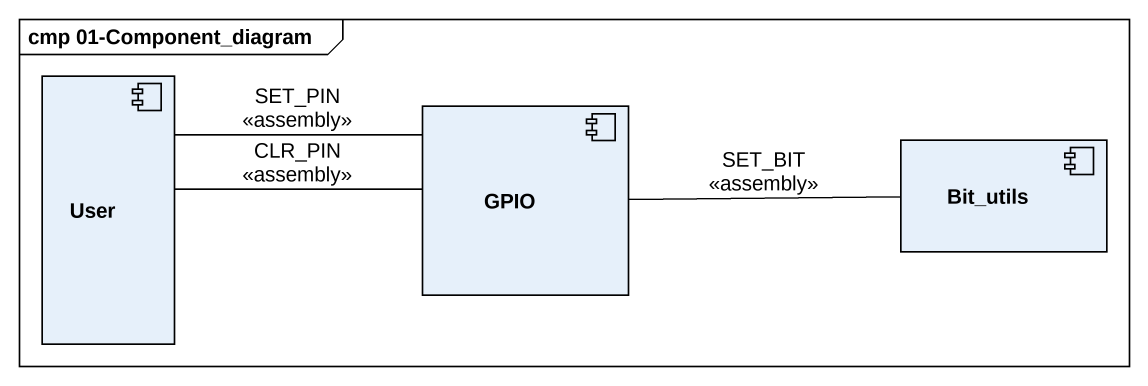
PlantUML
@startuml
mainframe cmp 01-Component_diagram
component User
component GPIO
component Bit_utils
User -right- GPIO : SET_PIN\n<<assembly>>
User -right- GPIO : CLR_PIN\n<<assembly>>
GPIO -right- Bit_utils : SET_BIT\n<<assembly>>
@enduml
